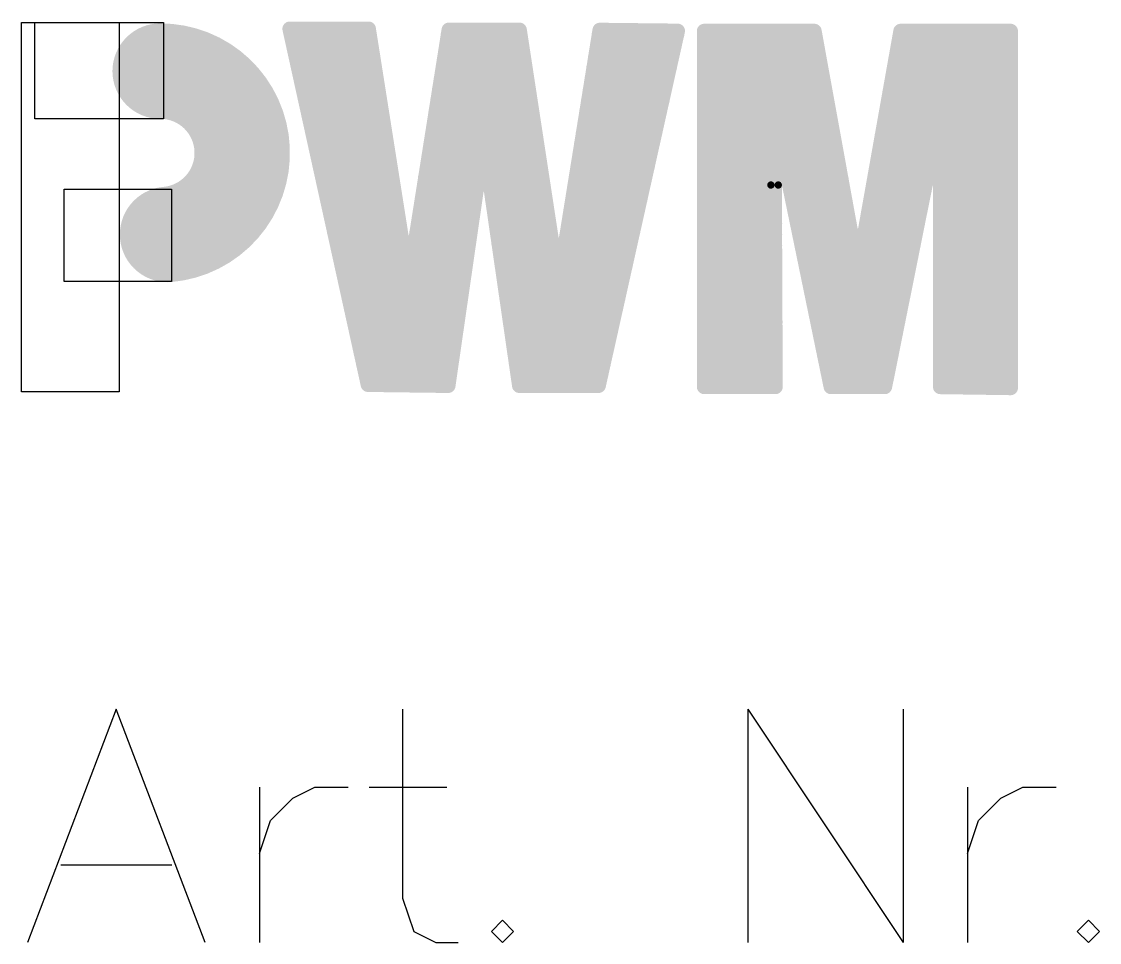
# Model space of a CAD drawing. Header units: millimetres. Extents: x 0 to 400, y 0 to 514.
# Drawn here: x 66.71 to 74.05, y 76 to 82.27 of the extents above; entities that cross this region are included whole.
import ezdxf

# ---------------------------------------------------------------- set-up
doc = ezdxf.new("R2010")
doc.units = ezdxf.units.MM
doc.layers.add('TopLayer', color=1, linetype='Continuous')

msp = doc.modelspace()

# ---------------------------------------------------------------- linework, layer by layer
at = {"layer": 'TopLayer'}
for p, q in [((66.7094, 79.7502), (66.7094, 82.2646)), ((66.7094, 82.2646), (67.3737, 82.2646)), ((66.8, 81.6084), (66.8, 82.2646)), ((66.8, 82.2646), (67.6752, 82.2646)), ((67.3737, 82.2646), (67.3737, 79.7502)), ((67.6752, 82.2646), (67.6752, 81.6084)), ((67.6752, 81.6084), (66.8, 81.6084)), ((67, 80.5), (67, 81.1286)), ((67, 81.1286), (67.7313, 81.1286)), ((67.7313, 81.1286), (67.7313, 80.5)), ((67.7313, 80.5), (67, 80.5)), ((67.3737, 79.7502), (66.7094, 79.7502)), ((67.3546, 77.5876), (66.7499, 76.0005)), ((67.9592, 76.0005), (67.3546, 77.5876)), ((69.3045, 77.5876), (69.3045, 76.3028)), ((71.655, 77.5876), (71.655, 76.0005)), ((71.655, 77.5876), (72.7131, 76.0005)), ((72.7131, 77.5876), (72.7131, 76.0005)), ((68.3295, 77.0586), (68.3295, 76.0005)), ((68.5563, 76.983), (68.7074, 77.0586)), ((68.7074, 77.0586), (68.9342, 77.0586)), ((69.0778, 77.0586), (69.6068, 77.0586)), ((73.1515, 77.0586), (73.1515, 76.0005)), ((73.3782, 76.983), (73.5294, 77.0586)), ((73.5294, 77.0586), (73.7561, 77.0586)), ((68.4051, 76.8318), (68.5563, 76.983)), ((73.2271, 76.8318), (73.3782, 76.983)), ((68.3295, 76.6051), (68.4051, 76.8318)), ((73.1515, 76.6051), (73.2271, 76.8318)), ((66.9767, 76.5295), (67.7325, 76.5295)), ((69.3045, 76.3028), (69.3801, 76.076)), ((69.9847, 76.1516), (69.9091, 76.076)), ((70.0603, 76.076), (69.9847, 76.1516)), ((73.9753, 76.1516), (73.8997, 76.076)), ((74.0509, 76.076), (73.9753, 76.1516)), ((69.3801, 76.076), (69.5312, 76.0005)), ((69.9091, 76.076), (69.9847, 76.0005)), ((69.9847, 76.0005), (70.0603, 76.076)), ((73.8997, 76.076), (73.9753, 76.0005)), ((73.9753, 76.0005), (74.0509, 76.076)), ((69.5312, 76.0005), (69.6824, 76.0005))]:
    msp.add_line(p, q, dxfattribs=at)
at = {"layer": 'TopLayer', "const_width": 0.65}
msp.add_lwpolyline([(67.6534, 81.9331, -0.958958), (67.7039, 80.821)], format="xyb", dxfattribs=at)
at = {"layer": 'TopLayer'}
for points, const_width in [([(67.4909, 81.9331, 1), (67.8159, 81.9331, 1)], 0.325), ([(68.511, 82.2205, 1), (68.561, 82.2205, 1)], 0.05), ([(68.511, 82.2205, 1), (68.561, 82.2205, 1)], 0.05), ([(68.52, 82.1805, 1), (68.57, 82.1805, 1)], 0.05), ([(69.048, 82.2205, 1), (69.098, 82.2205, 1)], 0.05), ([(69.048, 82.2205, 1), (69.098, 82.2205, 1)], 0.05), ([(69.054, 82.1805, 1), (69.104, 82.1805, 1)], 0.05), ([(69.589, 82.1805, 1), (69.639, 82.1805, 1)], 0.05), ([(69.595, 82.2135, 1), (69.645, 82.2135, 1)], 0.05), ([(69.595, 82.2135, 1), (69.645, 82.2135, 1)], 0.05), ([(70.076, 82.2135, 1), (70.126, 82.2135, 1)], 0.05), ([(70.076, 82.2135, 1), (70.126, 82.2135, 1)], 0.05), ([(70.081, 82.1805, 1), (70.131, 82.1805, 1)], 0.05), ([(70.617, 82.1805, 1), (70.667, 82.1805, 1)], 0.05), ([(70.623, 82.2125, 1), (70.673, 82.2125, 1)], 0.05), ([(70.623, 82.2125, 1), (70.673, 82.2125, 1)], 0.05), ([(71.148, 82.1805, 1), (71.198, 82.1805, 1)], 0.05), ([(71.153, 82.2065, 1), (71.203, 82.2065, 1)], 0.05), ([(71.153, 82.2065, 1), (71.203, 82.2065, 1)], 0.05), ([(71.334, 82.2055, 1), (71.384, 82.2055, 1)], 0.05), ([(71.334, 82.2055, 1), (71.384, 82.2055, 1)], 0.05), ([(72.084, 82.2055, 1), (72.134, 82.2055, 1)], 0.05), ([(72.084, 82.2055, 1), (72.134, 82.2055, 1)], 0.05), ([(72.672, 82.2055, 1), (72.722, 82.2055, 1)], 0.05), ([(72.672, 82.2055, 1), (72.722, 82.2055, 1)], 0.05), ([(73.421, 82.2055, 1), (73.471, 82.2055, 1)], 0.05), ([(73.421, 82.2055, 1), (73.471, 82.2055, 1)], 0.05), ([(68.536, 82.1065, 1), (68.586, 82.1065, 1)], 0.05), ([(69.066, 82.1065, 1), (69.116, 82.1065, 1)], 0.05), ([(69.578, 82.1065, 1), (69.628, 82.1065, 1)], 0.05), ([(70.092, 82.1065, 1), (70.142, 82.1065, 1)], 0.05), ([(70.605, 82.1065, 1), (70.655, 82.1065, 1)], 0.05), ([(71.131, 82.1065, 1), (71.181, 82.1065, 1)], 0.05), ([(71.334, 82.1665, 1), (71.384, 82.1665, 1)], 0.05), ([(72.091, 82.1665, 1), (72.141, 82.1665, 1)], 0.05), ([(72.665, 82.1665, 1), (72.715, 82.1665, 1)], 0.05), ([(73.421, 82.1665, 1), (73.471, 82.1665, 1)], 0.05), ([(68.553, 82.0315, 1), (68.603, 82.0315, 1)], 0.05), ([(69.078, 82.0315, 1), (69.128, 82.0315, 1)], 0.05), ([(69.566, 82.0315, 1), (69.616, 82.0315, 1)], 0.05), ([(70.103, 82.0315, 1), (70.153, 82.0315, 1)], 0.05), ([(70.593, 82.0315, 1), (70.643, 82.0315, 1)], 0.05), ([(71.114, 82.0315, 1), (71.164, 82.0315, 1)], 0.05), ([(71.334, 82.0915, 1), (71.384, 82.0915, 1)], 0.05), ([(72.104, 82.0915, 1), (72.154, 82.0915, 1)], 0.05), ([(72.652, 82.0915, 1), (72.702, 82.0915, 1)], 0.05), ([(73.421, 82.0915, 1), (73.471, 82.0915, 1)], 0.05), ([(68.569, 81.9565, 1), (68.619, 81.9565, 1)], 0.05), ([(69.09, 81.9565, 1), (69.14, 81.9565, 1)], 0.05), ([(69.554, 81.9565, 1), (69.604, 81.9565, 1)], 0.05), ([(70.115, 81.9565, 1), (70.165, 81.9565, 1)], 0.05), ([(70.581, 81.9565, 1), (70.631, 81.9565, 1)], 0.05), ([(71.098, 81.9565, 1), (71.148, 81.9565, 1)], 0.05), ([(71.334, 82.0165, 1), (71.384, 82.0165, 1)], 0.05), ([(72.118, 82.0165, 1), (72.168, 82.0165, 1)], 0.05), ([(72.638, 82.0165, 1), (72.688, 82.0165, 1)], 0.05), ([(73.421, 82.0165, 1), (73.471, 82.0165, 1)], 0.05), ([(68.586, 81.8825, 1), (68.636, 81.8825, 1)], 0.05), ([(69.101, 81.8825, 1), (69.151, 81.8825, 1)], 0.05), ([(69.542, 81.8825, 1), (69.592, 81.8825, 1)], 0.05), ([(70.126, 81.8825, 1), (70.176, 81.8825, 1)], 0.05), ([(70.569, 81.8825, 1), (70.619, 81.8825, 1)], 0.05), ([(71.081, 81.8825, 1), (71.131, 81.8825, 1)], 0.05), ([(71.334, 81.9425, 1), (71.384, 81.9425, 1)], 0.05), ([(72.132, 81.9425, 1), (72.182, 81.9425, 1)], 0.05), ([(72.625, 81.9425, 1), (72.675, 81.9425, 1)], 0.05), ([(73.421, 81.9425, 1), (73.471, 81.9425, 1)], 0.05), ([(71.334, 81.8675, 1), (71.384, 81.8675, 1)], 0.05), ([(72.145, 81.8675, 1), (72.195, 81.8675, 1)], 0.05), ([(72.612, 81.8675, 1), (72.662, 81.8675, 1)], 0.05), ([(73.421, 81.8675, 1), (73.471, 81.8675, 1)], 0.05), ([(68.602, 81.8075, 1), (68.652, 81.8075, 1)], 0.05), ([(69.113, 81.8075, 1), (69.163, 81.8075, 1)], 0.05), ([(69.53, 81.8075, 1), (69.58, 81.8075, 1)], 0.05), ([(70.138, 81.8075, 1), (70.188, 81.8075, 1)], 0.05), ([(70.557, 81.8075, 1), (70.607, 81.8075, 1)], 0.05), ([(71.064, 81.8075, 1), (71.114, 81.8075, 1)], 0.05), ([(71.334, 81.7925, 1), (71.384, 81.7925, 1)], 0.05), ([(72.159, 81.7925, 1), (72.209, 81.7925, 1)], 0.05), ([(72.598, 81.7925, 1), (72.648, 81.7925, 1)], 0.05), ([(73.421, 81.7925, 1), (73.471, 81.7925, 1)], 0.05), ([(68.618, 81.7325, 1), (68.668, 81.7325, 1)], 0.05), ([(69.125, 81.7325, 1), (69.175, 81.7325, 1)], 0.05), ([(69.518, 81.7325, 1), (69.568, 81.7325, 1)], 0.05), ([(70.149, 81.7325, 1), (70.199, 81.7325, 1)], 0.05), ([(70.545, 81.7325, 1), (70.595, 81.7325, 1)], 0.05), ([(71.048, 81.7325, 1), (71.098, 81.7325, 1)], 0.05), ([(71.334, 81.7185, 1), (71.384, 81.7185, 1)], 0.05), ([(72.172, 81.7185, 1), (72.222, 81.7185, 1)], 0.05), ([(72.585, 81.7185, 1), (72.635, 81.7185, 1)], 0.05), ([(73.421, 81.7185, 1), (73.471, 81.7185, 1)], 0.05), ([(68.635, 81.6585, 1), (68.685, 81.6585, 1)], 0.05), ([(69.137, 81.6585, 1), (69.187, 81.6585, 1)], 0.05), ([(69.506, 81.6585, 1), (69.556, 81.6585, 1)], 0.05), ([(70.161, 81.6585, 1), (70.211, 81.6585, 1)], 0.05), ([(70.533, 81.6585, 1), (70.583, 81.6585, 1)], 0.05), ([(71.031, 81.6585, 1), (71.081, 81.6585, 1)], 0.05), ([(71.334, 81.6435, 1), (71.384, 81.6435, 1)], 0.05), ([(72.186, 81.6435, 1), (72.236, 81.6435, 1)], 0.05), ([(72.572, 81.6435, 1), (72.622, 81.6435, 1)], 0.05), ([(73.421, 81.6435, 1), (73.471, 81.6435, 1)], 0.05), ([(68.651, 81.5835, 1), (68.701, 81.5835, 1)], 0.05), ([(69.148, 81.5835, 1), (69.198, 81.5835, 1)], 0.05), ([(69.495, 81.5835, 1), (69.545, 81.5835, 1)], 0.05), ([(70.172, 81.5835, 1), (70.222, 81.5835, 1)], 0.05), ([(70.521, 81.5835, 1), (70.571, 81.5835, 1)], 0.05), ([(71.014, 81.5835, 1), (71.064, 81.5835, 1)], 0.05), ([(71.334, 81.5685, 1), (71.384, 81.5685, 1)], 0.05), ([(72.2, 81.5685, 1), (72.25, 81.5685, 1)], 0.05), ([(72.559, 81.5685, 1), (72.609, 81.5685, 1)], 0.05), ([(73.421, 81.5685, 1), (73.471, 81.5685, 1)], 0.05), ([(68.668, 81.5085, 1), (68.718, 81.5085, 1)], 0.05), ([(69.16, 81.5085, 1), (69.21, 81.5085, 1)], 0.05), ([(69.483, 81.5085, 1), (69.533, 81.5085, 1)], 0.05), ([(70.183, 81.5085, 1), (70.233, 81.5085, 1)], 0.05), ([(70.509, 81.5085, 1), (70.559, 81.5085, 1)], 0.05), ([(70.998, 81.5085, 1), (71.048, 81.5085, 1)], 0.05), ([(71.334, 81.4945, 1), (71.384, 81.4945, 1)], 0.05), ([(72.213, 81.4945, 1), (72.263, 81.4945, 1)], 0.05), ([(72.545, 81.4945, 1), (72.595, 81.4945, 1)], 0.05), ([(73.421, 81.4945, 1), (73.471, 81.4945, 1)], 0.05), ([(68.684, 81.4345, 1), (68.734, 81.4345, 1)], 0.05), ([(69.172, 81.4345, 1), (69.222, 81.4345, 1)], 0.05), ([(69.471, 81.4345, 1), (69.521, 81.4345, 1)], 0.05), ([(70.195, 81.4345, 1), (70.245, 81.4345, 1)], 0.05), ([(70.497, 81.4345, 1), (70.547, 81.4345, 1)], 0.05), ([(70.981, 81.4345, 1), (71.031, 81.4345, 1)], 0.05), ([(71.334, 81.4195, 1), (71.384, 81.4195, 1)], 0.05), ([(72.227, 81.4195, 1), (72.277, 81.4195, 1)], 0.05), ([(72.532, 81.4195, 1), (72.582, 81.4195, 1)], 0.05), ([(73.421, 81.4195, 1), (73.471, 81.4195, 1)], 0.05), ([(68.701, 81.3595, 1), (68.751, 81.3595, 1)], 0.05), ([(69.184, 81.3595, 1), (69.234, 81.3595, 1)], 0.05), ([(69.459, 81.3595, 1), (69.509, 81.3595, 1)], 0.05), ([(70.206, 81.3595, 1), (70.256, 81.3595, 1)], 0.05), ([(70.485, 81.3595, 1), (70.535, 81.3595, 1)], 0.05), ([(70.964, 81.3595, 1), (71.014, 81.3595, 1)], 0.05), ([(71.334, 81.3445, 1), (71.384, 81.3445, 1)], 0.05), ([(72.24, 81.3445, 1), (72.29, 81.3445, 1)], 0.05), ([(72.519, 81.3445, 1), (72.569, 81.3445, 1)], 0.05), ([(73.421, 81.3445, 1), (73.471, 81.3445, 1)], 0.05), ([(68.717, 81.2845, 1), (68.767, 81.2845, 1)], 0.05), ([(69.196, 81.2845, 1), (69.246, 81.2845, 1)], 0.05), ([(69.447, 81.2845, 1), (69.497, 81.2845, 1)], 0.05), ([(70.218, 81.2845, 1), (70.268, 81.2845, 1)], 0.05), ([(70.473, 81.2845, 1), (70.523, 81.2845, 1)], 0.05), ([(70.948, 81.2845, 1), (70.998, 81.2845, 1)], 0.05), ([(71.334, 81.2705, 1), (71.384, 81.2705, 1)], 0.05), ([(72.254, 81.2705, 1), (72.304, 81.2705, 1)], 0.05), ([(72.505, 81.2705, 1), (72.555, 81.2705, 1)], 0.05), ([(73.421, 81.2705, 1), (73.471, 81.2705, 1)], 0.05), ([(68.733, 81.2105, 1), (68.783, 81.2105, 1)], 0.05), ([(69.207, 81.2105, 1), (69.257, 81.2105, 1)], 0.05), ([(69.435, 81.2105, 1), (69.485, 81.2105, 1)], 0.05), ([(69.802, 81.1595, 1), (69.852, 81.1595, 1)], 0.05), ([(69.802, 81.1595, 1), (69.852, 81.1595, 1)], 0.05), ([(69.832, 81.1695, 1), (69.882, 81.1695, 1)], 0.05), ([(69.832, 81.1695, 1), (69.882, 81.1695, 1)], 0.05), ([(69.839, 81.1695, 1), (69.889, 81.1695, 1)], 0.05), ([(69.839, 81.1695, 1), (69.889, 81.1695, 1)], 0.05), ([(69.868, 81.1545, 1), (69.918, 81.1545, 1)], 0.05), ([(69.868, 81.1545, 1), (69.918, 81.1545, 1)], 0.05), ([(70.229, 81.2105, 1), (70.279, 81.2105, 1)], 0.05), ([(70.461, 81.2105, 1), (70.511, 81.2105, 1)], 0.05), ([(70.931, 81.2105, 1), (70.981, 81.2105, 1)], 0.05), ([(71.334, 81.1955, 1), (71.384, 81.1955, 1)], 0.05), ([(71.813, 81.1575, 1), (71.863, 81.1575, 1)], 0.05), ([(71.813, 81.1575, 1), (71.863, 81.1575, 1)], 0.05), ([(71.863, 81.1575, 1), (71.813, 81.1575, 1)], 0.05), ([(71.817, 81.1755, 1), (71.867, 81.1755, 1)], 0.05), ([(71.817, 81.1755, 1), (71.867, 81.1755, 1)], 0.05), ([(71.834, 81.1955, 1), (71.884, 81.1955, 1)], 0.05), ([(71.837, 81.1995, 1), (71.887, 81.1995, 1)], 0.05), ([(71.837, 81.1995, 1), (71.887, 81.1995, 1)], 0.05), ([(71.868, 81.2075, 1), (71.918, 81.2075, 1)], 0.05), ([(71.868, 81.2075, 1), (71.918, 81.2075, 1)], 0.05), ([(71.895, 81.1955, 1), (71.945, 81.1955, 1)], 0.05), ([(71.897, 81.1945, 1), (71.947, 81.1945, 1)], 0.05), ([(71.897, 81.1945, 1), (71.947, 81.1945, 1)], 0.05), ([(71.912, 81.1675, 1), (71.962, 81.1675, 1)], 0.05), ([(71.912, 81.1675, 1), (71.962, 81.1675, 1)], 0.05), ([(72.268, 81.1955, 1), (72.318, 81.1955, 1)], 0.05), ([(72.492, 81.1955, 1), (72.542, 81.1955, 1)], 0.05), ([(72.842, 81.1675, 1), (72.892, 81.1675, 1)], 0.05), ([(72.842, 81.1675, 1), (72.892, 81.1675, 1)], 0.05), ([(72.85, 81.1845, 1), (72.9, 81.1845, 1)], 0.05), ([(72.85, 81.1845, 1), (72.9, 81.1845, 1)], 0.05), ([(72.863, 81.1955, 1), (72.913, 81.1955, 1)], 0.05), ([(72.874, 81.2045, 1), (72.924, 81.2045, 1)], 0.05), ([(72.874, 81.2045, 1), (72.924, 81.2045, 1)], 0.05), ([(72.906, 81.2055, 1), (72.956, 81.2055, 1)], 0.05), ([(72.906, 81.2055, 1), (72.956, 81.2055, 1)], 0.05), ([(72.92, 81.1955, 1), (72.97, 81.1955, 1)], 0.05), ([(72.932, 81.1875, 1), (72.982, 81.1875, 1)], 0.05), ([(72.932, 81.1875, 1), (72.982, 81.1875, 1)], 0.05), ([(72.942, 81.1575, 1), (72.992, 81.1575, 1)], 0.05), ([(72.942, 81.1575, 1), (72.992, 81.1575, 1)], 0.05), ([(73.421, 81.1955, 1), (73.471, 81.1955, 1)], 0.05), ([(67.5414, 80.821, 1), (67.8664, 80.821, 1)], 0.325), ([(68.75, 81.1355, 1), (68.8, 81.1355, 1)], 0.05), ([(69.219, 81.1355, 1), (69.269, 81.1355, 1)], 0.05), ([(69.424, 81.1355, 1), (69.474, 81.1355, 1)], 0.05), ([(69.783, 81.1265, 1), (69.833, 81.1265, 1)], 0.05), ([(69.783, 81.1265, 1), (69.833, 81.1265, 1)], 0.05), ([(69.784, 81.1335, 1), (69.834, 81.1335, 1)], 0.05), ([(69.784, 81.1335, 1), (69.834, 81.1335, 1)], 0.05), ([(69.785, 81.1355, 1), (69.835, 81.1355, 1)], 0.05), ([(69.877, 81.1355, 1), (69.927, 81.1355, 1)], 0.05), ([(69.882, 81.1265, 1), (69.932, 81.1265, 1)], 0.05), ([(69.882, 81.1265, 1), (69.932, 81.1265, 1)], 0.05), ([(70.24, 81.1355, 1), (70.29, 81.1355, 1)], 0.05), ([(70.449, 81.1355, 1), (70.499, 81.1355, 1)], 0.05), ([(70.914, 81.1355, 1), (70.964, 81.1355, 1)], 0.05), ([(71.334, 81.1205, 1), (71.384, 81.1205, 1)], 0.05), ([(71.8005, 81.1575, 1), (71.8255, 81.1575, 1)], 0.025), ([(71.814, 81.1205, 1), (71.864, 81.1205, 1)], 0.05), ([(71.8505, 81.1575, 1), (71.8755, 81.1575, 1)], 0.025), ([(71.922, 81.1205, 1), (71.972, 81.1205, 1)], 0.05), ([(72.281, 81.1205, 1), (72.331, 81.1205, 1)], 0.05), ([(72.479, 81.1205, 1), (72.529, 81.1205, 1)], 0.05), ([(72.833, 81.1205, 1), (72.883, 81.1205, 1)], 0.05), ([(72.942, 81.1205, 1), (72.992, 81.1205, 1)], 0.05), ([(73.421, 81.1205, 1), (73.471, 81.1205, 1)], 0.05), ([(68.766, 81.0605, 1), (68.816, 81.0605, 1)], 0.05), ([(69.231, 81.0605, 1), (69.281, 81.0605, 1)], 0.05), ([(69.412, 81.0605, 1), (69.462, 81.0605, 1)], 0.05), ([(69.773, 81.0605, 1), (69.823, 81.0605, 1)], 0.05), ([(69.891, 81.0605, 1), (69.941, 81.0605, 1)], 0.05), ([(70.252, 81.0605, 1), (70.302, 81.0605, 1)], 0.05), ([(70.437, 81.0605, 1), (70.487, 81.0605, 1)], 0.05), ([(70.898, 81.0605, 1), (70.948, 81.0605, 1)], 0.05), ([(71.334, 81.0465, 1), (71.384, 81.0465, 1)], 0.05), ([(71.814, 81.0465, 1), (71.864, 81.0465, 1)], 0.05), ([(71.937, 81.0465, 1), (71.987, 81.0465, 1)], 0.05), ([(72.295, 81.0465, 1), (72.345, 81.0465, 1)], 0.05), ([(72.466, 81.0465, 1), (72.516, 81.0465, 1)], 0.05), ([(72.818, 81.0465, 1), (72.868, 81.0465, 1)], 0.05), ([(72.942, 81.0465, 1), (72.992, 81.0465, 1)], 0.05), ([(73.421, 81.0465, 1), (73.471, 81.0465, 1)], 0.05), ([(68.783, 80.9865, 1), (68.833, 80.9865, 1)], 0.05), ([(69.243, 80.9865, 1), (69.293, 80.9865, 1)], 0.05), ([(69.4, 80.9865, 1), (69.45, 80.9865, 1)], 0.05), ([(69.762, 80.9865, 1), (69.812, 80.9865, 1)], 0.05), ([(69.902, 80.9865, 1), (69.952, 80.9865, 1)], 0.05), ([(70.263, 80.9865, 1), (70.313, 80.9865, 1)], 0.05), ([(70.425, 80.9865, 1), (70.475, 80.9865, 1)], 0.05), ([(70.881, 80.9865, 1), (70.931, 80.9865, 1)], 0.05), ([(71.334, 80.9715, 1), (71.384, 80.9715, 1)], 0.05), ([(71.814, 80.9715, 1), (71.864, 80.9715, 1)], 0.05), ([(71.953, 80.9715, 1), (72.003, 80.9715, 1)], 0.05), ([(72.308, 80.9715, 1), (72.358, 80.9715, 1)], 0.05), ([(72.452, 80.9715, 1), (72.502, 80.9715, 1)], 0.05), ([(72.803, 80.9715, 1), (72.853, 80.9715, 1)], 0.05), ([(72.942, 80.9715, 1), (72.992, 80.9715, 1)], 0.05), ([(73.421, 80.9715, 1), (73.471, 80.9715, 1)], 0.05), ([(68.799, 80.9115, 1), (68.849, 80.9115, 1)], 0.05), ([(69.254, 80.9115, 1), (69.304, 80.9115, 1)], 0.05), ([(69.388, 80.9115, 1), (69.438, 80.9115, 1)], 0.05), ([(69.751, 80.9115, 1), (69.801, 80.9115, 1)], 0.05), ([(69.913, 80.9115, 1), (69.963, 80.9115, 1)], 0.05), ([(70.275, 80.9115, 1), (70.325, 80.9115, 1)], 0.05), ([(70.413, 80.9115, 1), (70.463, 80.9115, 1)], 0.05), ([(70.864, 80.9115, 1), (70.914, 80.9115, 1)], 0.05), ([(71.334, 80.8965, 1), (71.384, 80.8965, 1)], 0.05), ([(71.815, 80.8965, 1), (71.865, 80.8965, 1)], 0.05), ([(71.968, 80.8965, 1), (72.018, 80.8965, 1)], 0.05), ([(72.322, 80.8965, 1), (72.372, 80.8965, 1)], 0.05), ([(72.439, 80.8965, 1), (72.489, 80.8965, 1)], 0.05), ([(72.788, 80.8965, 1), (72.838, 80.8965, 1)], 0.05), ([(72.942, 80.8965, 1), (72.992, 80.8965, 1)], 0.05), ([(73.421, 80.8965, 1), (73.471, 80.8965, 1)], 0.05), ([(68.815, 80.8365, 1), (68.865, 80.8365, 1)], 0.05), ([(69.266, 80.8365, 1), (69.316, 80.8365, 1)], 0.05), ([(69.272, 80.8015, 1), (69.322, 80.8015, 1)], 0.05), ([(69.272, 80.8015, 1), (69.322, 80.8015, 1)], 0.05), ([(69.369, 80.7945, 1), (69.419, 80.7945, 1)], 0.05), ([(69.369, 80.7945, 1), (69.419, 80.7945, 1)], 0.05), ([(69.371, 80.8015, 1), (69.421, 80.8015, 1)], 0.05), ([(69.371, 80.8015, 1), (69.421, 80.8015, 1)], 0.05), ([(69.376, 80.8365, 1), (69.426, 80.8365, 1)], 0.05), ([(69.741, 80.8365, 1), (69.791, 80.8365, 1)], 0.05), ([(69.924, 80.8365, 1), (69.974, 80.8365, 1)], 0.05), ([(70.286, 80.8365, 1), (70.336, 80.8365, 1)], 0.05), ([(70.294, 80.7865, 1), (70.344, 80.7865, 1)], 0.05), ([(70.294, 80.7865, 1), (70.344, 80.7865, 1)], 0.05), ([(70.393, 80.7865, 1), (70.443, 80.7865, 1)], 0.05), ([(70.393, 80.7865, 1), (70.443, 80.7865, 1)], 0.05), ([(70.401, 80.8365, 1), (70.451, 80.8365, 1)], 0.05), ([(70.848, 80.8365, 1), (70.898, 80.8365, 1)], 0.05), ([(71.334, 80.8225, 1), (71.384, 80.8225, 1)], 0.05), ([(71.815, 80.8225, 1), (71.865, 80.8225, 1)], 0.05), ([(71.983, 80.8225, 1), (72.033, 80.8225, 1)], 0.05), ([(72.331, 80.8455, 1), (72.381, 80.8455, 1)], 0.05), ([(72.331, 80.8455, 1), (72.381, 80.8455, 1)], 0.05), ([(72.344, 80.8225, 1), (72.394, 80.8225, 1)], 0.05), ([(72.346, 80.8185, 1), (72.396, 80.8185, 1)], 0.05), ([(72.346, 80.8185, 1), (72.396, 80.8185, 1)], 0.05), ([(72.375, 80.8045, 1), (72.425, 80.8045, 1)], 0.05), ([(72.375, 80.8045, 1), (72.425, 80.8045, 1)], 0.05), ([(72.406, 80.8115, 1), (72.456, 80.8115, 1)], 0.05), ([(72.406, 80.8115, 1), (72.456, 80.8115, 1)], 0.05), ([(72.415, 80.8225, 1), (72.465, 80.8225, 1)], 0.05), ([(72.427, 80.8355, 1), (72.477, 80.8355, 1)], 0.05), ([(72.427, 80.8355, 1), (72.477, 80.8355, 1)], 0.05), ([(72.43, 80.8455, 1), (72.48, 80.8455, 1)], 0.05), ([(72.43, 80.8455, 1), (72.48, 80.8455, 1)], 0.05), ([(72.773, 80.8225, 1), (72.823, 80.8225, 1)], 0.05), ([(72.942, 80.8225, 1), (72.992, 80.8225, 1)], 0.05), ([(73.421, 80.8225, 1), (73.471, 80.8225, 1)], 0.05), ([(68.832, 80.7625, 1), (68.882, 80.7625, 1)], 0.05), ([(69.286, 80.7735, 1), (69.336, 80.7735, 1)], 0.05), ([(69.286, 80.7735, 1), (69.336, 80.7735, 1)], 0.05), ([(69.309, 80.7625, 1), (69.359, 80.7625, 1)], 0.05), ([(69.314, 80.7595, 1), (69.364, 80.7595, 1)], 0.05), ([(69.314, 80.7595, 1), (69.364, 80.7595, 1)], 0.05), ([(69.321, 80.7595, 1), (69.371, 80.7595, 1)], 0.05), ([(69.321, 80.7595, 1), (69.371, 80.7595, 1)], 0.05), ([(69.33, 80.7625, 1), (69.38, 80.7625, 1)], 0.05), ([(69.351, 80.7695, 1), (69.401, 80.7695, 1)], 0.05), ([(69.351, 80.7695, 1), (69.401, 80.7695, 1)], 0.05), ([(69.73, 80.7625, 1), (69.78, 80.7625, 1)], 0.05), ([(69.934, 80.7625, 1), (69.984, 80.7625, 1)], 0.05), ([(70.306, 80.7625, 1), (70.356, 80.7625, 1)], 0.05), ([(70.308, 80.7585, 1), (70.358, 80.7585, 1)], 0.05), ([(70.308, 80.7585, 1), (70.358, 80.7585, 1)], 0.05), ([(70.336, 80.7445, 1), (70.386, 80.7445, 1)], 0.05), ([(70.336, 80.7445, 1), (70.386, 80.7445, 1)], 0.05), ([(70.343, 80.7445, 1), (70.393, 80.7445, 1)], 0.05), ([(70.343, 80.7445, 1), (70.393, 80.7445, 1)], 0.05), ([(70.373, 80.7545, 1), (70.423, 80.7545, 1)], 0.05), ([(70.373, 80.7545, 1), (70.423, 80.7545, 1)], 0.05), ([(70.379, 80.7625, 1), (70.429, 80.7625, 1)], 0.05), ([(70.391, 80.7795, 1), (70.441, 80.7795, 1)], 0.05), ([(70.391, 80.7795, 1), (70.441, 80.7795, 1)], 0.05), ([(70.831, 80.7625, 1), (70.881, 80.7625, 1)], 0.05), ([(71.334, 80.7475, 1), (71.384, 80.7475, 1)], 0.05), ([(71.815, 80.7475, 1), (71.865, 80.7475, 1)], 0.05), ([(71.999, 80.7475, 1), (72.049, 80.7475, 1)], 0.05), ([(72.758, 80.7475, 1), (72.808, 80.7475, 1)], 0.05), ([(72.942, 80.7475, 1), (72.992, 80.7475, 1)], 0.05), ([(73.421, 80.7475, 1), (73.471, 80.7475, 1)], 0.05), ([(68.848, 80.6875, 1), (68.898, 80.6875, 1)], 0.05), ([(69.719, 80.6875, 1), (69.769, 80.6875, 1)], 0.05), ([(69.945, 80.6875, 1), (69.995, 80.6875, 1)], 0.05), ([(70.814, 80.6875, 1), (70.864, 80.6875, 1)], 0.05), ([(71.334, 80.6725, 1), (71.384, 80.6725, 1)], 0.05), ([(71.816, 80.6725, 1), (71.866, 80.6725, 1)], 0.05), ([(72.014, 80.6725, 1), (72.064, 80.6725, 1)], 0.05), ([(72.743, 80.6725, 1), (72.793, 80.6725, 1)], 0.05), ([(72.942, 80.6725, 1), (72.992, 80.6725, 1)], 0.05), ([(73.421, 80.6725, 1), (73.471, 80.6725, 1)], 0.05), ([(68.865, 80.6125, 1), (68.915, 80.6125, 1)], 0.05), ([(69.708, 80.6125, 1), (69.758, 80.6125, 1)], 0.05), ([(69.956, 80.6125, 1), (70.006, 80.6125, 1)], 0.05), ([(70.798, 80.6125, 1), (70.848, 80.6125, 1)], 0.05), ([(71.334, 80.5985, 1), (71.384, 80.5985, 1)], 0.05), ([(71.816, 80.5985, 1), (71.866, 80.5985, 1)], 0.05), ([(72.03, 80.5985, 1), (72.08, 80.5985, 1)], 0.05), ([(72.728, 80.5985, 1), (72.778, 80.5985, 1)], 0.05), ([(72.942, 80.5985, 1), (72.992, 80.5985, 1)], 0.05), ([(73.421, 80.5985, 1), (73.471, 80.5985, 1)], 0.05), ([(68.881, 80.5385, 1), (68.931, 80.5385, 1)], 0.05), ([(69.697, 80.5385, 1), (69.747, 80.5385, 1)], 0.05), ([(69.967, 80.5385, 1), (70.017, 80.5385, 1)], 0.05), ([(70.781, 80.5385, 1), (70.831, 80.5385, 1)], 0.05), ([(71.334, 80.5235, 1), (71.384, 80.5235, 1)], 0.05), ([(71.816, 80.5235, 1), (71.866, 80.5235, 1)], 0.05), ([(72.045, 80.5235, 1), (72.095, 80.5235, 1)], 0.05), ([(72.713, 80.5235, 1), (72.763, 80.5235, 1)], 0.05), ([(72.942, 80.5235, 1), (72.992, 80.5235, 1)], 0.05), ([(73.421, 80.5235, 1), (73.471, 80.5235, 1)], 0.05), ([(68.898, 80.4635, 1), (68.948, 80.4635, 1)], 0.05), ([(69.687, 80.4635, 1), (69.737, 80.4635, 1)], 0.05), ([(69.978, 80.4635, 1), (70.028, 80.4635, 1)], 0.05), ([(70.764, 80.4635, 1), (70.814, 80.4635, 1)], 0.05), ([(71.334, 80.4485, 1), (71.384, 80.4485, 1)], 0.05), ([(71.817, 80.4485, 1), (71.867, 80.4485, 1)], 0.05), ([(72.06, 80.4485, 1), (72.11, 80.4485, 1)], 0.05), ([(72.698, 80.4485, 1), (72.748, 80.4485, 1)], 0.05), ([(72.942, 80.4485, 1), (72.992, 80.4485, 1)], 0.05), ([(73.421, 80.4485, 1), (73.471, 80.4485, 1)], 0.05), ([(68.914, 80.3885, 1), (68.964, 80.3885, 1)], 0.05), ([(69.676, 80.3885, 1), (69.726, 80.3885, 1)], 0.05), ([(69.988, 80.3885, 1), (70.038, 80.3885, 1)], 0.05), ([(70.748, 80.3885, 1), (70.798, 80.3885, 1)], 0.05), ([(71.334, 80.3745, 1), (71.384, 80.3745, 1)], 0.05), ([(71.817, 80.3745, 1), (71.867, 80.3745, 1)], 0.05), ([(72.076, 80.3745, 1), (72.126, 80.3745, 1)], 0.05), ([(72.683, 80.3745, 1), (72.733, 80.3745, 1)], 0.05), ([(72.942, 80.3745, 1), (72.992, 80.3745, 1)], 0.05), ([(73.421, 80.3745, 1), (73.471, 80.3745, 1)], 0.05), ([(68.93, 80.3135, 1), (68.98, 80.3135, 1)], 0.05), ([(69.665, 80.3135, 1), (69.715, 80.3135, 1)], 0.05), ([(69.999, 80.3135, 1), (70.049, 80.3135, 1)], 0.05), ([(70.731, 80.3135, 1), (70.781, 80.3135, 1)], 0.05), ([(71.334, 80.2995, 1), (71.384, 80.2995, 1)], 0.05), ([(71.817, 80.2995, 1), (71.867, 80.2995, 1)], 0.05), ([(72.091, 80.2995, 1), (72.141, 80.2995, 1)], 0.05), ([(72.668, 80.2995, 1), (72.718, 80.2995, 1)], 0.05), ([(72.942, 80.2995, 1), (72.992, 80.2995, 1)], 0.05), ([(73.421, 80.2995, 1), (73.471, 80.2995, 1)], 0.05), ([(68.947, 80.2395, 1), (68.997, 80.2395, 1)], 0.05), ([(69.654, 80.2395, 1), (69.704, 80.2395, 1)], 0.05), ([(70.01, 80.2395, 1), (70.06, 80.2395, 1)], 0.05), ([(70.714, 80.2395, 1), (70.764, 80.2395, 1)], 0.05), ([(71.334, 80.2245, 1), (71.384, 80.2245, 1)], 0.05), ([(71.818, 80.2245, 1), (71.868, 80.2245, 1)], 0.05), ([(72.106, 80.2245, 1), (72.156, 80.2245, 1)], 0.05), ([(72.653, 80.2245, 1), (72.703, 80.2245, 1)], 0.05), ([(72.942, 80.2245, 1), (72.992, 80.2245, 1)], 0.05), ([(73.421, 80.2245, 1), (73.471, 80.2245, 1)], 0.05), ([(68.963, 80.1645, 1), (69.013, 80.1645, 1)], 0.05), ([(69.643, 80.1645, 1), (69.693, 80.1645, 1)], 0.05), ([(70.021, 80.1645, 1), (70.071, 80.1645, 1)], 0.05), ([(70.698, 80.1645, 1), (70.748, 80.1645, 1)], 0.05), ([(71.334, 80.1505, 1), (71.384, 80.1505, 1)], 0.05), ([(71.818, 80.1505, 1), (71.868, 80.1505, 1)], 0.05), ([(72.122, 80.1505, 1), (72.172, 80.1505, 1)], 0.05), ([(72.638, 80.1505, 1), (72.688, 80.1505, 1)], 0.05), ([(72.942, 80.1505, 1), (72.992, 80.1505, 1)], 0.05), ([(73.421, 80.1505, 1), (73.471, 80.1505, 1)], 0.05), ([(68.98, 80.0895, 1), (69.03, 80.0895, 1)], 0.05), ([(69.633, 80.0895, 1), (69.683, 80.0895, 1)], 0.05), ([(70.032, 80.0895, 1), (70.082, 80.0895, 1)], 0.05), ([(70.681, 80.0895, 1), (70.731, 80.0895, 1)], 0.05), ([(71.334, 80.0755, 1), (71.384, 80.0755, 1)], 0.05), ([(71.818, 80.0755, 1), (71.868, 80.0755, 1)], 0.05), ([(72.137, 80.0755, 1), (72.187, 80.0755, 1)], 0.05), ([(72.623, 80.0755, 1), (72.673, 80.0755, 1)], 0.05), ([(72.942, 80.0755, 1), (72.992, 80.0755, 1)], 0.05), ([(73.421, 80.0755, 1), (73.471, 80.0755, 1)], 0.05), ([(68.996, 80.0155, 1), (69.046, 80.0155, 1)], 0.05), ([(69.622, 80.0155, 1), (69.672, 80.0155, 1)], 0.05), ([(70.042, 80.0155, 1), (70.092, 80.0155, 1)], 0.05), ([(70.664, 80.0155, 1), (70.714, 80.0155, 1)], 0.05), ([(71.334, 80.0005, 1), (71.384, 80.0005, 1)], 0.05), ([(71.819, 80.0005, 1), (71.869, 80.0005, 1)], 0.05), ([(72.152, 80.0005, 1), (72.202, 80.0005, 1)], 0.05), ([(72.608, 80.0005, 1), (72.658, 80.0005, 1)], 0.05), ([(72.942, 80.0005, 1), (72.992, 80.0005, 1)], 0.05), ([(73.421, 80.0005, 1), (73.471, 80.0005, 1)], 0.05), ([(69.012, 79.9405, 1), (69.062, 79.9405, 1)], 0.05), ([(69.611, 79.9405, 1), (69.661, 79.9405, 1)], 0.05), ([(70.053, 79.9405, 1), (70.103, 79.9405, 1)], 0.05), ([(70.648, 79.9405, 1), (70.698, 79.9405, 1)], 0.05), ([(71.334, 79.9265, 1), (71.384, 79.9265, 1)], 0.05), ([(71.819, 79.9265, 1), (71.869, 79.9265, 1)], 0.05), ([(72.168, 79.9265, 1), (72.218, 79.9265, 1)], 0.05), ([(72.593, 79.9265, 1), (72.643, 79.9265, 1)], 0.05), ([(72.942, 79.9265, 1), (72.992, 79.9265, 1)], 0.05), ([(73.421, 79.9265, 1), (73.471, 79.9265, 1)], 0.05), ([(69.029, 79.8655, 1), (69.079, 79.8655, 1)], 0.05), ([(69.6, 79.8655, 1), (69.65, 79.8655, 1)], 0.05), ([(70.064, 79.8655, 1), (70.114, 79.8655, 1)], 0.05), ([(70.631, 79.8655, 1), (70.681, 79.8655, 1)], 0.05), ([(71.334, 79.8515, 1), (71.384, 79.8515, 1)], 0.05), ([(71.819, 79.8515, 1), (71.869, 79.8515, 1)], 0.05), ([(72.183, 79.8515, 1), (72.233, 79.8515, 1)], 0.05), ([(72.578, 79.8515, 1), (72.628, 79.8515, 1)], 0.05), ([(72.942, 79.8515, 1), (72.992, 79.8515, 1)], 0.05), ([(73.421, 79.8515, 1), (73.471, 79.8515, 1)], 0.05), ([(69.044, 79.7985, 1), (69.094, 79.7985, 1)], 0.05), ([(69.044, 79.7985, 1), (69.094, 79.7985, 1)], 0.05), ([(69.59, 79.7915, 1), (69.64, 79.7915, 1)], 0.05), ([(69.59, 79.7915, 1), (69.64, 79.7915, 1)], 0.05), ([(70.075, 79.7915, 1), (70.125, 79.7915, 1)], 0.05), ([(70.075, 79.7915, 1), (70.125, 79.7915, 1)], 0.05), ([(70.614, 79.7915, 1), (70.664, 79.7915, 1)], 0.05), ([(70.614, 79.7915, 1), (70.664, 79.7915, 1)], 0.05), ([(71.334, 79.7835, 1), (71.384, 79.7835, 1)], 0.05), ([(71.334, 79.7835, 1), (71.384, 79.7835, 1)], 0.05), ([(71.819, 79.7835, 1), (71.869, 79.7835, 1)], 0.05), ([(71.819, 79.7835, 1), (71.869, 79.7835, 1)], 0.05), ([(72.197, 79.7835, 1), (72.247, 79.7835, 1)], 0.05), ([(72.197, 79.7835, 1), (72.247, 79.7835, 1)], 0.05), ([(72.564, 79.7835, 1), (72.614, 79.7835, 1)], 0.05), ([(72.564, 79.7835, 1), (72.614, 79.7835, 1)], 0.05), ([(72.942, 79.7835, 1), (72.992, 79.7835, 1)], 0.05), ([(72.942, 79.7835, 1), (72.992, 79.7835, 1)], 0.05), ([(73.421, 79.7765, 1), (73.471, 79.7765, 1)], 0.05), ([(73.421, 79.7765, 1), (73.471, 79.7765, 1)], 0.05)]:
    msp.add_lwpolyline(points, format="xyb", close=True, dxfattribs=dict(at, const_width=const_width))
at = {"layer": 'TopLayer', "const_width": 0.1}
for points in [[(68.536, 82.2205), (69.073, 82.2205)], [(68.536, 82.2205), (69.069, 79.7985)], [(68.545, 82.1805), (69.079, 82.1805)], [(69.073, 82.2205), (69.297, 80.8015)], [(69.396, 80.8015), (69.62, 82.2135)], [(69.614, 82.1805), (70.106, 82.1805)], [(69.62, 82.2135), (70.101, 82.2135)], [(70.101, 82.2135), (70.319, 80.7865)], [(70.418, 80.7865), (70.648, 82.2125)], [(70.639, 79.7915), (71.178, 82.2065)], [(70.642, 82.1805), (71.173, 82.1805)], [(70.648, 82.2125), (71.178, 82.2065)], [(71.359, 82.2055), (72.109, 82.2055)], [(71.359, 79.7835), (71.359, 82.2055)], [(72.109, 82.2055), (72.356, 80.8455)], [(72.455, 80.8455), (72.697, 82.2055)], [(72.697, 82.2055), (73.446, 82.2055)], [(73.446, 79.7765), (73.446, 82.2055)], [(68.561, 82.1065), (69.091, 82.1065)], [(69.603, 82.1065), (70.117, 82.1065)], [(70.63, 82.1065), (71.156, 82.1065)], [(71.359, 82.1665), (72.116, 82.1665)], [(72.69, 82.1665), (73.446, 82.1665)], [(68.578, 82.0315), (69.103, 82.0315)], [(69.591, 82.0315), (70.128, 82.0315)], [(70.618, 82.0315), (71.139, 82.0315)], [(71.359, 82.0915), (72.129, 82.0915)], [(72.677, 82.0915), (73.446, 82.0915)], [(68.594, 81.9565), (69.115, 81.9565)], [(69.579, 81.9565), (70.14, 81.9565)], [(70.606, 81.9565), (71.123, 81.9565)], [(71.359, 82.0165), (72.143, 82.0165)], [(72.663, 82.0165), (73.446, 82.0165)], [(68.611, 81.8825), (69.126, 81.8825)], [(69.567, 81.8825), (70.151, 81.8825)], [(70.594, 81.8825), (71.106, 81.8825)], [(71.359, 81.9425), (72.157, 81.9425)], [(72.65, 81.9425), (73.446, 81.9425)], [(71.359, 81.8675), (72.17, 81.8675)], [(72.637, 81.8675), (73.446, 81.8675)], [(68.627, 81.8075), (69.138, 81.8075)], [(69.555, 81.8075), (70.163, 81.8075)], [(70.582, 81.8075), (71.089, 81.8075)], [(71.359, 81.7925), (72.184, 81.7925)], [(72.623, 81.7925), (73.446, 81.7925)], [(68.643, 81.7325), (69.15, 81.7325)], [(69.543, 81.7325), (70.174, 81.7325)], [(70.57, 81.7325), (71.073, 81.7325)], [(71.359, 81.7185), (72.197, 81.7185)], [(72.61, 81.7185), (73.446, 81.7185)], [(68.66, 81.6585), (69.162, 81.6585)], [(69.531, 81.6585), (70.186, 81.6585)], [(70.558, 81.6585), (71.056, 81.6585)], [(71.359, 81.6435), (72.211, 81.6435)], [(72.597, 81.6435), (73.446, 81.6435)], [(68.676, 81.5835), (69.173, 81.5835)], [(69.52, 81.5835), (70.197, 81.5835)], [(70.546, 81.5835), (71.039, 81.5835)], [(71.359, 81.5685), (72.225, 81.5685)], [(72.584, 81.5685), (73.446, 81.5685)], [(68.693, 81.5085), (69.185, 81.5085)], [(69.508, 81.5085), (70.208, 81.5085)], [(70.534, 81.5085), (71.023, 81.5085)], [(71.359, 81.4945), (72.238, 81.4945)], [(72.57, 81.4945), (73.446, 81.4945)], [(68.709, 81.4345), (69.197, 81.4345)], [(69.496, 81.4345), (70.22, 81.4345)], [(70.522, 81.4345), (71.006, 81.4345)], [(71.359, 81.4195), (72.252, 81.4195)], [(72.557, 81.4195), (73.446, 81.4195)], [(68.726, 81.3595), (69.209, 81.3595)], [(69.484, 81.3595), (70.231, 81.3595)], [(70.51, 81.3595), (70.989, 81.3595)], [(71.359, 81.3445), (72.265, 81.3445)], [(72.544, 81.3445), (73.446, 81.3445)], [(68.742, 81.2845), (69.221, 81.2845)], [(69.472, 81.2845), (70.243, 81.2845)], [(70.498, 81.2845), (70.973, 81.2845)], [(71.359, 81.2705), (72.279, 81.2705)], [(72.53, 81.2705), (73.446, 81.2705)], [(68.758, 81.2105), (69.232, 81.2105)], [(69.46, 81.2105), (70.254, 81.2105)], [(69.809, 81.1335), (69.827, 81.1595)], [(69.827, 81.1595), (69.857, 81.1695)], [(69.857, 81.1695), (69.864, 81.1695)], [(69.864, 81.1695), (69.893, 81.1545)], [(69.893, 81.1545), (69.907, 81.1265)], [(70.486, 81.2105), (70.956, 81.2105)], [(71.359, 81.1955), (71.859, 81.1955)], [(71.838, 81.1575), (71.842, 81.1755)], [(71.838, 81.1575), (71.844, 79.7835)], [(71.842, 81.1755), (71.862, 81.1995)], [(71.862, 81.1995), (71.893, 81.2075)], [(71.893, 81.2075), (71.922, 81.1945)], [(71.92, 81.1955), (72.293, 81.1955)], [(71.922, 81.1945), (71.937, 81.1675)], [(71.937, 81.1675), (72.222, 79.7835)], [(72.517, 81.1955), (72.888, 81.1955)], [(72.589, 79.7835), (72.867, 81.1675)], [(72.867, 81.1675), (72.875, 81.1845)], [(72.875, 81.1845), (72.899, 81.2045)], [(72.899, 81.2045), (72.931, 81.2055)], [(72.931, 81.2055), (72.957, 81.1875)], [(72.945, 81.1955), (73.446, 81.1955)], [(72.957, 81.1875), (72.967, 81.1575)], [(72.967, 79.7835), (72.967, 81.1575)], [(68.775, 81.1355), (69.244, 81.1355)], [(69.449, 81.1355), (69.81, 81.1355)], [(69.615, 79.7915), (69.808, 81.1265)], [(69.808, 81.1265), (69.809, 81.1335)], [(69.902, 81.1355), (70.265, 81.1355)], [(69.907, 81.1265), (70.1, 79.7915)], [(70.474, 81.1355), (70.939, 81.1355)], [(71.359, 81.1205), (71.839, 81.1205)], [(71.947, 81.1205), (72.306, 81.1205)], [(72.504, 81.1205), (72.858, 81.1205)], [(72.967, 81.1205), (73.446, 81.1205)], [(68.791, 81.0605), (69.256, 81.0605)], [(69.437, 81.0605), (69.798, 81.0605)], [(69.916, 81.0605), (70.277, 81.0605)], [(70.462, 81.0605), (70.923, 81.0605)], [(71.359, 81.0465), (71.839, 81.0465)], [(71.962, 81.0465), (72.32, 81.0465)], [(72.491, 81.0465), (72.843, 81.0465)], [(72.967, 81.0465), (73.446, 81.0465)], [(68.808, 80.9865), (69.268, 80.9865)], [(69.425, 80.9865), (69.787, 80.9865)], [(69.927, 80.9865), (70.288, 80.9865)], [(70.45, 80.9865), (70.906, 80.9865)], [(71.359, 80.9715), (71.839, 80.9715)], [(71.978, 80.9715), (72.333, 80.9715)], [(72.477, 80.9715), (72.828, 80.9715)], [(72.967, 80.9715), (73.446, 80.9715)], [(68.824, 80.9115), (69.279, 80.9115)], [(69.413, 80.9115), (69.776, 80.9115)], [(69.938, 80.9115), (70.3, 80.9115)], [(70.438, 80.9115), (70.889, 80.9115)], [(71.359, 80.8965), (71.84, 80.8965)], [(71.993, 80.8965), (72.347, 80.8965)], [(72.464, 80.8965), (72.813, 80.8965)], [(72.967, 80.8965), (73.446, 80.8965)], [(68.84, 80.8365), (69.291, 80.8365)], [(69.297, 80.8015), (69.311, 80.7735)], [(69.376, 80.7695), (69.394, 80.7945)], [(69.394, 80.7945), (69.396, 80.8015)], [(69.401, 80.8365), (69.766, 80.8365)], [(69.949, 80.8365), (70.311, 80.8365)], [(70.319, 80.7865), (70.333, 80.7585)], [(70.416, 80.7795), (70.418, 80.7865)], [(70.426, 80.8365), (70.873, 80.8365)], [(71.359, 80.8225), (71.84, 80.8225)], [(72.008, 80.8225), (72.369, 80.8225)], [(72.356, 80.8455), (72.371, 80.8185)], [(72.371, 80.8185), (72.4, 80.8045)], [(72.4, 80.8045), (72.431, 80.8115)], [(72.431, 80.8115), (72.452, 80.8355)], [(72.44, 80.8225), (72.798, 80.8225)], [(72.452, 80.8355), (72.455, 80.8455)], [(72.967, 80.8225), (73.446, 80.8225)], [(68.857, 80.7625), (69.334, 80.7625)], [(69.311, 80.7735), (69.339, 80.7595)], [(69.339, 80.7595), (69.346, 80.7595)], [(69.346, 80.7595), (69.376, 80.7695)], [(69.355, 80.7625), (69.755, 80.7625)], [(69.959, 80.7625), (70.331, 80.7625)], [(70.333, 80.7585), (70.361, 80.7445)], [(70.361, 80.7445), (70.368, 80.7445)], [(70.368, 80.7445), (70.398, 80.7545)], [(70.398, 80.7545), (70.416, 80.7795)], [(70.404, 80.7625), (70.856, 80.7625)], [(71.359, 80.7475), (71.84, 80.7475)], [(72.024, 80.7475), (72.783, 80.7475)], [(72.967, 80.7475), (73.446, 80.7475)], [(68.873, 80.6875), (69.744, 80.6875)], [(69.97, 80.6875), (70.839, 80.6875)], [(71.359, 80.6725), (71.841, 80.6725)], [(72.039, 80.6725), (72.768, 80.6725)], [(72.967, 80.6725), (73.446, 80.6725)], [(68.89, 80.6125), (69.733, 80.6125)], [(69.981, 80.6125), (70.823, 80.6125)], [(71.359, 80.5985), (71.841, 80.5985)], [(72.055, 80.5985), (72.753, 80.5985)], [(72.967, 80.5985), (73.446, 80.5985)], [(68.906, 80.5385), (69.722, 80.5385)], [(69.992, 80.5385), (70.806, 80.5385)], [(71.359, 80.5235), (71.841, 80.5235)], [(72.07, 80.5235), (72.738, 80.5235)], [(72.967, 80.5235), (73.446, 80.5235)], [(68.923, 80.4635), (69.712, 80.4635)], [(70.003, 80.4635), (70.789, 80.4635)], [(71.359, 80.4485), (71.842, 80.4485)], [(72.085, 80.4485), (72.723, 80.4485)], [(72.967, 80.4485), (73.446, 80.4485)], [(68.939, 80.3885), (69.701, 80.3885)], [(70.013, 80.3885), (70.773, 80.3885)], [(71.359, 80.3745), (71.842, 80.3745)], [(72.101, 80.3745), (72.708, 80.3745)], [(72.967, 80.3745), (73.446, 80.3745)], [(68.955, 80.3135), (69.69, 80.3135)], [(70.024, 80.3135), (70.756, 80.3135)], [(71.359, 80.2995), (71.842, 80.2995)], [(72.116, 80.2995), (72.693, 80.2995)], [(72.967, 80.2995), (73.446, 80.2995)], [(68.972, 80.2395), (69.679, 80.2395)], [(70.035, 80.2395), (70.739, 80.2395)], [(71.359, 80.2245), (71.843, 80.2245)], [(72.131, 80.2245), (72.678, 80.2245)], [(72.967, 80.2245), (73.446, 80.2245)], [(68.988, 80.1645), (69.668, 80.1645)], [(70.046, 80.1645), (70.723, 80.1645)], [(71.359, 80.1505), (71.843, 80.1505)], [(72.147, 80.1505), (72.663, 80.1505)], [(72.967, 80.1505), (73.446, 80.1505)], [(69.005, 80.0895), (69.658, 80.0895)], [(70.057, 80.0895), (70.706, 80.0895)], [(71.359, 80.0755), (71.843, 80.0755)], [(72.162, 80.0755), (72.648, 80.0755)], [(72.967, 80.0755), (73.446, 80.0755)], [(69.021, 80.0155), (69.647, 80.0155)], [(70.067, 80.0155), (70.689, 80.0155)], [(71.359, 80.0005), (71.844, 80.0005)], [(72.177, 80.0005), (72.633, 80.0005)], [(72.967, 80.0005), (73.446, 80.0005)], [(69.037, 79.9405), (69.636, 79.9405)], [(70.078, 79.9405), (70.673, 79.9405)], [(71.359, 79.9265), (71.844, 79.9265)], [(72.193, 79.9265), (72.618, 79.9265)], [(72.967, 79.9265), (73.446, 79.9265)], [(69.054, 79.8655), (69.625, 79.8655)], [(70.089, 79.8655), (70.656, 79.8655)], [(71.359, 79.8515), (71.844, 79.8515)], [(72.208, 79.8515), (72.603, 79.8515)], [(72.967, 79.8515), (73.446, 79.8515)], [(69.069, 79.7985), (69.615, 79.7915)], [(70.1, 79.7915), (70.639, 79.7915)], [(71.359, 79.7835), (71.844, 79.7835)], [(72.222, 79.7835), (72.589, 79.7835)], [(72.967, 79.7835), (73.446, 79.7765)]]:
    msp.add_lwpolyline(points, dxfattribs=at)

doc.saveas('drawing.dxf')
